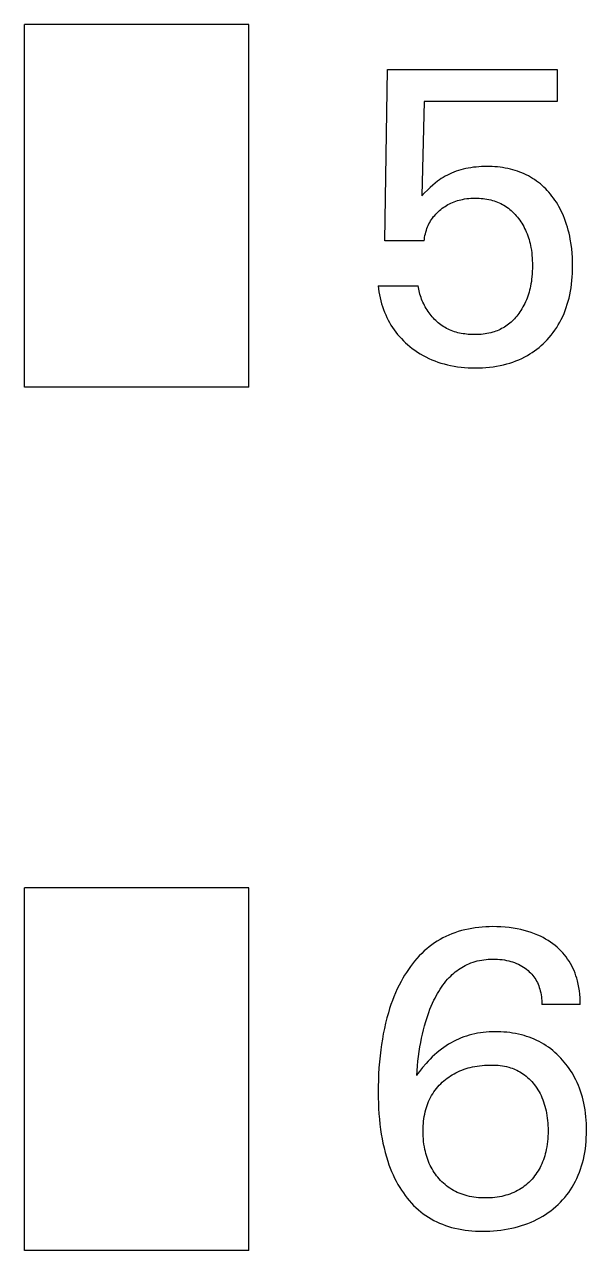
# Model space of a CAD drawing. Extents: x 10 to 952, y 6 to 232.
# Drawn here: x 741.92 to 744.3, y 151.98 to 157.16 of the extents above; entities that cross this region are included whole.
import ezdxf

# ---------------------------------------------------------------- set-up
doc = ezdxf.new("R2010")
doc.units = 0
doc.header["$LTSCALE"] = 5
doc.header["$MEASUREMENT"] = 0
doc.layers.get('0').update_dxf_attribs({"linetype": 'CONTINUOUS'})

msp = doc.modelspace()

# ---------------------------------------------------------------- linework, layer by layer
at = {"color": 7, "linetype": 'Continuous'}
for p, q in [((741.9155, 155.6285), (741.9155, 157.163)), ((742.8654, 157.163), (741.9155, 157.163)), ((742.8654, 155.6285), (742.8654, 157.163)), ((743.4416, 156.247), (743.4521, 156.9733)), ((743.4521, 156.9733), (744.1714, 156.9733)), ((744.1714, 156.9733), (744.1714, 156.8377)), ((743.608, 156.8377), (743.5983, 156.438)), ((744.1714, 156.8377), (743.608, 156.8377)), ((743.6976, 156.5213), (743.689, 156.5163)), ((743.7064, 156.5259), (743.6976, 156.5213)), ((743.7153, 156.5303), (743.7064, 156.5259)), ((743.7244, 156.5344), (743.7153, 156.5303)), ((743.734, 156.5383), (743.7244, 156.5344)), ((743.7438, 156.5419), (743.734, 156.5383)), ((743.7537, 156.5452), (743.7438, 156.5419)), ((743.7637, 156.5482), (743.7537, 156.5452)), ((743.7738, 156.5508), (743.7637, 156.5482)), ((743.784, 156.5532), (743.7738, 156.5508)), ((743.7942, 156.5552), (743.784, 156.5532)), ((743.8055, 156.5571), (743.7942, 156.5552)), ((743.8168, 156.5587), (743.8055, 156.5571)), ((743.8281, 156.56), (743.8168, 156.5587)), ((743.8395, 156.561), (743.8281, 156.56)), ((743.8509, 156.5616), (743.8395, 156.561)), ((743.8624, 156.562), (743.8509, 156.5616)), ((743.8738, 156.5622), (743.8624, 156.562)), ((743.885, 156.562), (743.8738, 156.5622)), ((743.8961, 156.5617), (743.885, 156.562)), ((743.9072, 156.561), (743.8961, 156.5617)), ((743.9183, 156.5601), (743.9072, 156.561)), ((743.9294, 156.5589), (743.9183, 156.5601)), ((743.9404, 156.5574), (743.9294, 156.5589)), ((743.9513, 156.5556), (743.9404, 156.5574)), ((743.9623, 156.5535), (743.9513, 156.5556)), ((743.9731, 156.5511), (743.9623, 156.5535)), ((743.9839, 156.5483), (743.9731, 156.5511)), ((743.9936, 156.5454), (743.9839, 156.5483)), ((744.0032, 156.5423), (743.9936, 156.5454)), ((744.0128, 156.5389), (744.0032, 156.5423)), ((744.0222, 156.5351), (744.0128, 156.5389)), ((744.0315, 156.5311), (744.0222, 156.5351)), ((744.0407, 156.5268), (744.0315, 156.5311)), ((744.0497, 156.5222), (744.0407, 156.5268)), ((744.0585, 156.5173), (744.0497, 156.5222)), ((743.6329, 156.4729), (743.622, 156.4625)), ((743.6441, 156.483), (743.6329, 156.4729)), ((743.654, 156.4915), (743.6441, 156.483)), ((743.6643, 156.4997), (743.654, 156.4915)), ((743.6723, 156.5055), (743.6643, 156.4997)), ((743.6806, 156.511), (743.6723, 156.5055)), ((743.689, 156.5163), (743.6806, 156.511)), ((744.0672, 156.5121), (744.0585, 156.5173)), ((744.0757, 156.5066), (744.0672, 156.5121)), ((744.0841, 156.5008), (744.0757, 156.5066)), ((744.0922, 156.4947), (744.0841, 156.5008)), ((744.1001, 156.4883), (744.0922, 156.4947)), ((744.1078, 156.4817), (744.1001, 156.4883)), ((744.1153, 156.4749), (744.1078, 156.4817)), ((744.1226, 156.4677), (744.1153, 156.4749)), ((744.1296, 156.4604), (744.1226, 156.4677)), ((743.61, 156.4504), (743.5983, 156.438)), ((743.622, 156.4625), (743.61, 156.4504)), ((743.7419, 156.4154), (743.7488, 156.4177)), ((743.7488, 156.4177), (743.7559, 156.4197)), ((743.7559, 156.4197), (743.7629, 156.4215)), ((743.7629, 156.4215), (743.77, 156.4231)), ((743.77, 156.4231), (743.779, 156.4247)), ((743.779, 156.4247), (743.7881, 156.4261)), ((743.7881, 156.4261), (743.7971, 156.4271)), ((743.7971, 156.4271), (743.8062, 156.4278)), ((743.8062, 156.4278), (743.8154, 156.4282)), ((743.8154, 156.4282), (743.8245, 156.4283)), ((743.8245, 156.4283), (743.8328, 156.4283)), ((743.8328, 156.4283), (743.841, 156.4279)), ((743.841, 156.4279), (743.8492, 156.4274)), ((743.8492, 156.4274), (743.8574, 156.4266)), ((743.8574, 156.4266), (743.8655, 156.4256)), ((743.8655, 156.4256), (743.8737, 156.4243)), ((743.8737, 156.4243), (743.8817, 156.4227)), ((743.8817, 156.4227), (743.8897, 156.4209)), ((743.8897, 156.4209), (743.8977, 156.4188)), ((743.8977, 156.4188), (743.9049, 156.4166)), ((743.9049, 156.4166), (743.912, 156.4141)), ((744.1365, 156.4529), (744.1296, 156.4604)), ((744.143, 156.4451), (744.1365, 156.4529)), ((744.1494, 156.4372), (744.143, 156.4451)), ((744.1558, 156.4285), (744.1494, 156.4372)), ((744.162, 156.4197), (744.1558, 156.4285)), ((744.1679, 156.4108), (744.162, 156.4197)), ((743.6576, 156.3609), (743.6628, 156.3662)), ((743.6628, 156.3662), (743.6681, 156.3713)), ((743.6681, 156.3713), (743.6736, 156.3761)), ((743.6736, 156.3761), (743.6793, 156.3808)), ((743.6793, 156.3808), (743.6849, 156.3852)), ((743.6849, 156.3852), (743.6907, 156.3894)), ((743.6907, 156.3894), (743.6967, 156.3934)), ((743.6967, 156.3934), (743.7027, 156.3971)), ((743.7027, 156.3971), (743.7089, 156.4007)), ((743.7089, 156.4007), (743.7152, 156.4041)), ((743.7152, 156.4041), (743.7216, 156.4072)), ((743.7216, 156.4072), (743.7283, 156.4102)), ((743.7283, 156.4102), (743.735, 156.4129)), ((743.735, 156.4129), (743.7419, 156.4154)), ((743.912, 156.4141), (743.9191, 156.4114)), ((743.9191, 156.4114), (743.926, 156.4085)), ((743.926, 156.4085), (743.9328, 156.4053)), ((743.9328, 156.4053), (743.9395, 156.4018)), ((743.9395, 156.4018), (743.9461, 156.3981)), ((743.9461, 156.3981), (743.9525, 156.3942)), ((743.9525, 156.3942), (743.9587, 156.39)), ((743.9587, 156.39), (743.9649, 156.3855)), ((743.9649, 156.3855), (743.9709, 156.3808)), ((743.9709, 156.3808), (743.9767, 156.3758)), ((743.9767, 156.3758), (743.9823, 156.3706)), ((743.9823, 156.3706), (743.9877, 156.3653)), ((743.9877, 156.3653), (743.993, 156.3597)), ((744.1736, 156.4016), (744.1679, 156.4108)), ((744.1789, 156.3923), (744.1736, 156.4016)), ((744.184, 156.3829), (744.1789, 156.3923)), ((744.1889, 156.3733), (744.184, 156.3829)), ((744.1935, 156.3636), (744.1889, 156.3733)), ((743.6224, 156.3062), (743.6253, 156.3128)), ((743.6253, 156.3128), (743.6285, 156.3194)), ((743.6285, 156.3194), (743.6319, 156.3258)), ((743.6319, 156.3258), (743.6355, 156.332)), ((743.6355, 156.332), (743.6394, 156.3381)), ((743.6394, 156.3381), (743.6436, 156.344)), ((743.6436, 156.344), (743.648, 156.3499)), ((743.648, 156.3499), (743.6527, 156.3555)), ((743.6527, 156.3555), (743.6576, 156.3609)), ((743.993, 156.3597), (743.998, 156.354)), ((743.998, 156.354), (744.0029, 156.3481)), ((744.0029, 156.3481), (744.0076, 156.3421)), ((744.0076, 156.3421), (744.0125, 156.3354)), ((744.0125, 156.3354), (744.0171, 156.3287)), ((744.0171, 156.3287), (744.0216, 156.3218)), ((744.0216, 156.3218), (744.0258, 156.3147)), ((744.0258, 156.3147), (744.0298, 156.3076)), ((744.1978, 156.3537), (744.1935, 156.3636)), ((744.2026, 156.3418), (744.1978, 156.3537)), ((744.2071, 156.3296), (744.2026, 156.3418)), ((744.2113, 156.3174), (744.2071, 156.3296)), ((744.215, 156.3051), (744.2113, 156.3174)), ((743.6088, 156.2546), (743.6099, 156.2622)), ((743.6099, 156.2622), (743.6113, 156.2698)), ((743.6113, 156.2698), (743.613, 156.2773)), ((743.613, 156.2773), (743.615, 156.2848)), ((743.615, 156.2848), (743.6173, 156.2921)), ((743.6173, 156.2921), (743.6198, 156.2994)), ((743.6198, 156.2994), (743.6224, 156.3062)), ((744.0298, 156.3076), (744.0335, 156.3003)), ((744.0335, 156.3003), (744.0371, 156.2929)), ((744.0371, 156.2929), (744.0404, 156.2854)), ((744.0404, 156.2854), (744.0437, 156.2774)), ((744.0437, 156.2774), (744.0467, 156.2692)), ((744.0467, 156.2692), (744.0495, 156.261)), ((744.0495, 156.261), (744.0521, 156.2527)), ((744.2185, 156.2926), (744.215, 156.3051)), ((744.2216, 156.2801), (744.2185, 156.2926)), ((744.2244, 156.2675), (744.2216, 156.2801)), ((744.2268, 156.2548), (744.2244, 156.2675)), ((743.608, 156.247), (743.4416, 156.247)), ((743.608, 156.247), (743.6088, 156.2546)), ((744.0521, 156.2527), (744.0544, 156.2443)), ((744.0544, 156.2443), (744.0565, 156.2359)), ((744.0565, 156.2359), (744.0584, 156.2274)), ((744.0584, 156.2274), (744.0601, 156.2188)), ((744.0601, 156.2188), (744.0619, 156.208)), ((744.2305, 156.2321), (744.2268, 156.2548)), ((744.2328, 156.2139), (744.2305, 156.2321)), ((744.2345, 156.1956), (744.2328, 156.2139)), ((744.0619, 156.208), (744.0634, 156.1971)), ((744.0634, 156.1971), (744.0646, 156.1862)), ((744.0646, 156.1862), (744.0655, 156.1752)), ((744.0655, 156.1752), (744.0661, 156.1642)), ((744.0661, 156.1642), (744.0665, 156.1532)), ((744.2357, 156.1773), (744.2345, 156.1956)), ((744.2363, 156.1589), (744.2357, 156.1773)), ((744.2365, 156.1405), (744.2363, 156.1589)), ((744.0654, 156.1073), (744.0644, 156.0957)), ((744.0661, 156.1189), (744.0654, 156.1073)), ((744.0665, 156.1306), (744.0661, 156.1189)), ((744.0665, 156.1532), (744.0666, 156.1422)), ((744.0666, 156.1422), (744.0665, 156.1306)), ((744.235, 156.0946), (744.2358, 156.1099)), ((744.2358, 156.1099), (744.2363, 156.1252)), ((744.2363, 156.1252), (744.2365, 156.1405)), ((743.4134, 156.0577), (743.4148, 156.0449)), ((743.4134, 156.0577), (743.5833, 156.0577)), ((743.5842, 156.0506), (743.5833, 156.0577)), ((744.0585, 156.0563), (744.0567, 156.0477)), ((744.0602, 156.065), (744.0585, 156.0563)), ((744.0619, 156.0752), (744.0602, 156.065)), ((744.0633, 156.0854), (744.0619, 156.0752)), ((744.0644, 156.0957), (744.0633, 156.0854)), ((744.23, 156.0491), (744.2321, 156.0642)), ((744.2321, 156.0642), (744.2337, 156.0794)), ((744.2337, 156.0794), (744.235, 156.0946)), ((743.4148, 156.0449), (743.4167, 156.0321)), ((743.4167, 156.0321), (743.4189, 156.0193)), ((743.4189, 156.0193), (743.4215, 156.0066)), ((743.4215, 156.0066), (743.4246, 155.994)), ((743.5854, 156.0435), (743.5842, 156.0506)), ((743.5868, 156.0364), (743.5854, 156.0435)), ((743.5884, 156.0293), (743.5868, 156.0364)), ((743.5903, 156.0222), (743.5884, 156.0293)), ((743.5924, 156.0152), (743.5903, 156.0222)), ((743.5947, 156.0082), (743.5924, 156.0152)), ((743.5972, 156.0013), (743.5947, 156.0082)), ((743.5999, 155.9944), (743.5972, 156.0013)), ((744.044, 156.0056), (744.0408, 155.9975)), ((744.047, 156.0139), (744.044, 156.0056)), ((744.0498, 156.0223), (744.047, 156.0139)), ((744.0523, 156.0307), (744.0498, 156.0223)), ((744.0546, 156.0392), (744.0523, 156.0307)), ((744.0567, 156.0477), (744.0546, 156.0392)), ((744.2181, 155.9922), (744.2216, 156.0056)), ((744.2216, 156.0056), (744.2246, 156.019)), ((744.2246, 156.019), (744.2275, 156.034)), ((744.2275, 156.034), (744.23, 156.0491)), ((743.4246, 155.994), (743.428, 155.9815)), ((743.428, 155.9815), (743.4319, 155.9691)), ((743.4319, 155.9691), (743.4361, 155.9568)), ((743.4361, 155.9568), (743.4404, 155.9454)), ((743.6028, 155.9877), (743.5999, 155.9944)), ((743.606, 155.9809), (743.6028, 155.9877)), ((743.6093, 155.9743), (743.606, 155.9809)), ((743.6129, 155.9678), (743.6093, 155.9743)), ((743.6166, 155.9614), (743.6129, 155.9678)), ((743.6205, 155.9551), (743.6166, 155.9614)), ((743.6246, 155.9489), (743.6205, 155.9551)), ((744.0179, 155.9534), (744.0133, 155.9465)), ((744.0223, 155.9605), (744.0179, 155.9534)), ((744.0264, 155.9677), (744.0223, 155.9605)), ((744.0303, 155.9749), (744.0264, 155.9677)), ((744.034, 155.9824), (744.0303, 155.9749)), ((744.0375, 155.9899), (744.034, 155.9824)), ((744.0408, 155.9975), (744.0375, 155.9899)), ((744.2003, 155.9401), (744.2054, 155.9529)), ((744.2054, 155.9529), (744.21, 155.9659)), ((744.21, 155.9659), (744.2143, 155.979)), ((744.2143, 155.979), (744.2181, 155.9922)), ((743.4404, 155.9454), (743.4451, 155.9343)), ((743.4451, 155.9343), (743.4501, 155.9232)), ((743.4501, 155.9232), (743.4555, 155.9124)), ((743.4555, 155.9124), (743.4613, 155.9017)), ((743.4613, 155.9017), (743.4674, 155.8913)), ((743.6289, 155.9428), (743.6246, 155.9489)), ((743.6332, 155.937), (743.6289, 155.9428)), ((743.6377, 155.9314), (743.6332, 155.937)), ((743.6424, 155.9259), (743.6377, 155.9314)), ((743.6472, 155.9206), (743.6424, 155.9259)), ((743.6521, 155.9154), (743.6472, 155.9206)), ((743.6572, 155.9104), (743.6521, 155.9154)), ((743.6625, 155.9055), (743.6572, 155.9104)), ((743.6679, 155.9009), (743.6625, 155.9055)), ((743.6734, 155.8964), (743.6679, 155.9009)), ((743.9706, 155.8989), (743.9651, 155.8945)), ((743.9758, 155.9035), (743.9706, 155.8989)), ((743.981, 155.9082), (743.9758, 155.9035)), ((743.9859, 155.9131), (743.981, 155.9082)), ((743.9908, 155.9182), (743.9859, 155.9131)), ((743.9954, 155.9234), (743.9908, 155.9182)), ((744, 155.9287), (743.9954, 155.9234)), ((744.0043, 155.9342), (744, 155.9287)), ((744.0085, 155.9398), (744.0043, 155.9342)), ((744.0133, 155.9465), (744.0085, 155.9398)), ((744.1762, 155.892), (744.1827, 155.9035)), ((744.1827, 155.9035), (744.1888, 155.9151)), ((744.1888, 155.9151), (744.1948, 155.9275)), ((744.1948, 155.9275), (744.2003, 155.9401)), ((743.4674, 155.8913), (743.4739, 155.8811)), ((743.4739, 155.8811), (743.4807, 155.8711)), ((743.4807, 155.8711), (743.4879, 155.8613)), ((743.4879, 155.8613), (743.4955, 155.8518)), ((743.4955, 155.8518), (743.5034, 155.8426)), ((743.6791, 155.8921), (743.6734, 155.8964)), ((743.6849, 155.888), (743.6791, 155.8921)), ((743.6908, 155.8841), (743.6849, 155.888)), ((743.6968, 155.8805), (743.6908, 155.8841)), ((743.703, 155.877), (743.6968, 155.8805)), ((743.7093, 155.8738), (743.703, 155.877)), ((743.716, 155.8707), (743.7093, 155.8738)), ((743.7227, 155.8679), (743.716, 155.8707)), ((743.7296, 155.8653), (743.7227, 155.8679)), ((743.7366, 155.863), (743.7296, 155.8653)), ((743.7436, 155.8608), (743.7366, 155.863)), ((743.7508, 155.859), (743.7436, 155.8608)), ((743.758, 155.8573), (743.7508, 155.859)), ((743.7652, 155.8558), (743.758, 155.8573)), ((743.7726, 155.8545), (743.7652, 155.8558)), ((743.7799, 155.8535), (743.7726, 155.8545)), ((743.7873, 155.8526), (743.7799, 155.8535)), ((743.7947, 155.8519), (743.7873, 155.8526)), ((743.8022, 155.8514), (743.7947, 155.8519)), ((743.8096, 155.851), (743.8022, 155.8514)), ((743.8171, 155.8509), (743.8096, 155.851)), ((743.8245, 155.8508), (743.8171, 155.8509)), ((743.8329, 155.851), (743.8245, 155.8508)), ((743.8412, 155.8513), (743.8329, 155.851)), ((743.8495, 155.8519), (743.8412, 155.8513)), ((743.8577, 155.8527), (743.8495, 155.8519)), ((743.8659, 155.8538), (743.8577, 155.8527)), ((743.8741, 155.8551), (743.8659, 155.8538)), ((743.8822, 155.8567), (743.8741, 155.8551)), ((743.8902, 155.8585), (743.8822, 155.8567)), ((743.8982, 155.8607), (743.8902, 155.8585)), ((743.9047, 155.8627), (743.8982, 155.8607)), ((743.9112, 155.865), (743.9047, 155.8627)), ((743.9176, 155.8674), (743.9112, 155.865)), ((743.9239, 155.8701), (743.9176, 155.8674)), ((743.9301, 155.873), (743.9239, 155.8701)), ((743.9362, 155.876), (743.9301, 155.873)), ((743.9422, 155.8793), (743.9362, 155.876)), ((743.9481, 155.8828), (743.9422, 155.8793)), ((743.9539, 155.8865), (743.9481, 155.8828)), ((743.9595, 155.8904), (743.9539, 155.8865)), ((743.9651, 155.8945), (743.9595, 155.8904)), ((744.1379, 155.8386), (744.1463, 155.8487)), ((744.1463, 155.8487), (744.1544, 155.8592)), ((744.1544, 155.8592), (744.162, 155.8699)), ((744.162, 155.8699), (744.1693, 155.8808)), ((744.1693, 155.8808), (744.1762, 155.892)), ((743.5034, 155.8426), (743.5116, 155.8337)), ((743.5116, 155.8337), (743.5201, 155.825)), ((743.5201, 155.825), (743.5289, 155.8166)), ((743.5289, 155.8166), (743.5379, 155.8085)), ((743.5379, 155.8085), (743.5472, 155.8007)), ((743.5472, 155.8007), (743.5579, 155.7923)), ((744.0854, 155.789), (744.0947, 155.7964)), ((744.0947, 155.7964), (744.1037, 155.8041)), ((744.1037, 155.8041), (744.1124, 155.812)), ((744.1124, 155.812), (744.1209, 155.8203)), ((744.1209, 155.8203), (744.1291, 155.8288)), ((744.1291, 155.8288), (744.1379, 155.8386)), ((743.5579, 155.7923), (743.5688, 155.7843)), ((743.5688, 155.7843), (743.58, 155.7767)), ((743.58, 155.7767), (743.5915, 155.7694)), ((743.5915, 155.7694), (743.6032, 155.7626)), ((743.6032, 155.7626), (743.6152, 155.7562)), ((743.6152, 155.7562), (743.6273, 155.7503)), ((743.6273, 155.7503), (743.64, 155.7446)), ((743.64, 155.7446), (743.653, 155.7394)), ((743.9966, 155.7394), (744.0093, 155.7446)), ((744.0093, 155.7446), (744.0218, 155.7502)), ((744.0218, 155.7502), (744.034, 155.7563)), ((744.034, 155.7563), (744.046, 155.7628)), ((744.046, 155.7628), (744.0562, 155.7688)), ((744.0562, 155.7688), (744.0661, 155.7752)), ((744.0661, 155.7752), (744.0759, 155.782)), ((744.0759, 155.782), (744.0854, 155.789)), ((743.653, 155.7394), (743.666, 155.7347)), ((743.666, 155.7347), (743.6793, 155.7304)), ((743.6793, 155.7304), (743.6927, 155.7265)), ((743.6927, 155.7265), (743.7062, 155.7231)), ((743.7062, 155.7231), (743.7198, 155.7201)), ((743.7198, 155.7201), (743.7346, 155.7173)), ((743.7346, 155.7173), (743.7494, 155.715)), ((743.7494, 155.715), (743.7644, 155.7131)), ((743.7644, 155.7131), (743.7794, 155.7117)), ((743.7794, 155.7117), (743.7944, 155.7108)), ((743.7944, 155.7108), (743.8095, 155.7102)), ((743.8095, 155.7102), (743.8245, 155.71)), ((743.8245, 155.71), (743.8397, 155.7101)), ((743.8397, 155.7101), (743.8548, 155.7107)), ((743.8548, 155.7107), (743.8699, 155.7117)), ((743.8699, 155.7117), (743.8849, 155.713)), ((743.8849, 155.713), (743.8999, 155.7149)), ((743.8999, 155.7149), (743.9148, 155.7171)), ((743.9148, 155.7171), (743.9297, 155.7199)), ((743.9297, 155.7199), (743.9445, 155.7232)), ((743.9445, 155.7232), (743.9577, 155.7266)), ((743.9577, 155.7266), (743.9708, 155.7304)), ((743.9708, 155.7304), (743.9838, 155.7347)), ((743.9838, 155.7347), (743.9966, 155.7394)), ((742.8654, 155.6285), (741.9155, 155.6285)), ((741.9155, 151.9751), (741.9155, 153.5095)), ((742.8654, 153.5095), (741.9155, 153.5095)), ((742.8654, 151.9751), (742.8654, 153.5095)), ((743.6999, 153.3037), (743.6876, 153.2975)), ((743.7124, 153.3094), (743.6999, 153.3037)), ((743.7251, 153.3148), (743.7124, 153.3094)), ((743.738, 153.3196), (743.7251, 153.3148)), ((743.752, 153.3243), (743.738, 153.3196)), ((743.7662, 153.3285), (743.752, 153.3243)), ((743.7806, 153.3322), (743.7662, 153.3285)), ((743.7951, 153.3354), (743.7806, 153.3322)), ((743.8097, 153.3381), (743.7951, 153.3354)), ((743.8244, 153.3403), (743.8097, 153.3381)), ((743.8391, 153.3421), (743.8244, 153.3403)), ((743.8539, 153.3435), (743.8391, 153.3421)), ((743.8688, 153.3445), (743.8539, 153.3435)), ((743.8836, 153.3451), (743.8688, 153.3445)), ((743.8985, 153.3454), (743.8836, 153.3451)), ((743.9158, 153.3452), (743.8985, 153.3454)), ((743.9331, 153.3445), (743.9158, 153.3452)), ((743.9504, 153.3434), (743.9331, 153.3445)), ((743.9676, 153.3416), (743.9504, 153.3434)), ((743.9847, 153.3393), (743.9676, 153.3416)), ((744.0018, 153.3365), (743.9847, 153.3393)), ((744.0168, 153.3334), (744.0018, 153.3365)), ((744.0318, 153.3298), (744.0168, 153.3334)), ((744.0466, 153.3256), (744.0318, 153.3298)), ((744.0612, 153.3209), (744.0466, 153.3256)), ((744.0756, 153.3157), (744.0612, 153.3209)), ((744.0898, 153.3097), (744.0756, 153.3157)), ((744.1009, 153.3046), (744.0898, 153.3097)), ((744.1118, 153.299), (744.1009, 153.3046)), ((743.6189, 153.2515), (743.6085, 153.2424)), ((743.6297, 153.2601), (743.6189, 153.2515)), ((743.6407, 153.2684), (743.6297, 153.2601)), ((743.652, 153.2763), (743.6407, 153.2684)), ((743.6636, 153.2837), (743.652, 153.2763)), ((743.6755, 153.2908), (743.6636, 153.2837)), ((743.6876, 153.2975), (743.6755, 153.2908)), ((744.1224, 153.2931), (744.1118, 153.299)), ((744.1329, 153.2867), (744.1224, 153.2931)), ((744.143, 153.28), (744.1329, 153.2867)), ((744.153, 153.2728), (744.143, 153.28)), ((744.1626, 153.2652), (744.153, 153.2728)), ((744.1711, 153.258), (744.1626, 153.2652)), ((744.1793, 153.2505), (744.1711, 153.258)), ((743.5677, 153.1998), (743.5584, 153.1883)), ((743.5773, 153.211), (743.5677, 153.1998)), ((743.5874, 153.2219), (743.5773, 153.211)), ((743.5978, 153.2324), (743.5874, 153.2219)), ((743.6085, 153.2424), (743.5978, 153.2324)), ((743.8242, 153.1979), (743.8332, 153.2003)), ((743.8332, 153.2003), (743.8424, 153.2023)), ((743.8424, 153.2023), (743.8516, 153.204)), ((743.8516, 153.204), (743.861, 153.2054)), ((743.861, 153.2054), (743.8703, 153.2065)), ((743.8703, 153.2065), (743.8797, 153.2073)), ((743.8797, 153.2073), (743.8891, 153.2078)), ((743.8891, 153.2078), (743.8985, 153.208)), ((743.8985, 153.208), (743.9084, 153.2079)), ((743.9084, 153.2079), (743.9182, 153.2076)), ((743.9182, 153.2076), (743.9281, 153.2068)), ((743.9281, 153.2068), (743.9379, 153.2058)), ((743.9379, 153.2058), (743.9477, 153.2044)), ((743.9477, 153.2044), (743.9574, 153.2026)), ((743.9574, 153.2026), (743.9659, 153.2008)), ((743.9659, 153.2008), (743.9744, 153.1986)), ((744.1872, 153.2427), (744.1793, 153.2505)), ((744.1948, 153.2345), (744.1872, 153.2427)), ((744.2021, 153.2261), (744.1948, 153.2345)), ((744.209, 153.2174), (744.2021, 153.2261)), ((744.2156, 153.2084), (744.209, 153.2174)), ((744.2218, 153.1992), (744.2156, 153.2084)), ((743.5328, 153.1521), (743.5249, 153.1395)), ((743.541, 153.1644), (743.5328, 153.1521)), ((743.5495, 153.1765), (743.541, 153.1644)), ((743.5584, 153.1883), (743.5495, 153.1765)), ((743.7268, 153.1424), (743.7331, 153.1481)), ((743.7331, 153.1481), (743.7397, 153.1536)), ((743.7397, 153.1536), (743.7464, 153.1588)), ((743.7464, 153.1588), (743.7532, 153.1638)), ((743.7532, 153.1638), (743.7603, 153.1686)), ((743.7603, 153.1686), (743.7675, 153.1732)), ((743.7675, 153.1732), (743.7748, 153.1775)), ((743.7748, 153.1775), (743.7823, 153.1815)), ((743.7823, 153.1815), (743.7899, 153.1852)), ((743.7899, 153.1852), (743.7976, 153.1886)), ((743.7976, 153.1886), (743.8063, 153.1921)), ((743.8063, 153.1921), (743.8152, 153.1952)), ((743.8152, 153.1952), (743.8242, 153.1979)), ((743.9744, 153.1986), (743.9828, 153.1961)), ((743.9828, 153.1961), (743.9911, 153.1933)), ((743.9911, 153.1933), (743.9993, 153.1901)), ((743.9993, 153.1901), (744.0073, 153.1865)), ((744.0073, 153.1865), (744.0145, 153.1828)), ((744.0145, 153.1828), (744.0217, 153.1788)), ((744.0217, 153.1788), (744.0286, 153.1745)), ((744.0286, 153.1745), (744.0353, 153.1698)), ((744.0353, 153.1698), (744.0419, 153.1649)), ((744.0419, 153.1649), (744.0481, 153.1596)), ((744.0481, 153.1596), (744.0534, 153.1547)), ((744.0534, 153.1547), (744.0585, 153.1497)), ((744.0585, 153.1497), (744.0634, 153.1444)), ((744.2276, 153.1895), (744.2218, 153.1992)), ((744.2331, 153.1796), (744.2276, 153.1895)), ((744.2381, 153.1695), (744.2331, 153.1796)), ((744.2427, 153.1592), (744.2381, 153.1695)), ((744.2469, 153.1486), (744.2427, 153.1592)), ((744.2508, 153.138), (744.2469, 153.1486)), ((743.502, 153.0979), (743.4942, 153.0818)), ((743.5102, 153.1138), (743.502, 153.0979)), ((743.5174, 153.1268), (743.5102, 153.1138)), ((743.5249, 153.1395), (743.5174, 153.1268)), ((743.6811, 153.0892), (743.6873, 153.0979)), ((743.6873, 153.0979), (743.6937, 153.1064)), ((743.6937, 153.1064), (743.7004, 153.1147)), ((743.7004, 153.1147), (743.7073, 153.1227)), ((743.7073, 153.1227), (743.7146, 153.1305)), ((743.7146, 153.1305), (743.7206, 153.1366)), ((743.7206, 153.1366), (743.7268, 153.1424)), ((744.0634, 153.1444), (744.0681, 153.1389)), ((744.0681, 153.1389), (744.0725, 153.1333)), ((744.0725, 153.1333), (744.0766, 153.1274)), ((744.0766, 153.1274), (744.0804, 153.1214)), ((744.0804, 153.1214), (744.0841, 153.1149)), ((744.0841, 153.1149), (744.0874, 153.1084)), ((744.0874, 153.1084), (744.0905, 153.1016)), ((744.0905, 153.1016), (744.0932, 153.0948)), ((744.2542, 153.1271), (744.2508, 153.138)), ((744.2573, 153.1162), (744.2542, 153.1271)), ((744.2606, 153.102), (744.2573, 153.1162)), ((744.2634, 153.0878), (744.2606, 153.102)), ((743.4799, 153.0489), (743.4735, 153.0323)), ((743.4868, 153.0654), (743.4799, 153.0489)), ((743.4942, 153.0818), (743.4868, 153.0654)), ((743.6541, 153.0433), (743.659, 153.0527)), ((743.659, 153.0527), (743.6642, 153.062)), ((743.6642, 153.062), (743.6696, 153.0712)), ((743.6696, 153.0712), (743.6752, 153.0803)), ((743.6752, 153.0803), (743.6811, 153.0892)), ((744.0932, 153.0948), (744.0957, 153.0878)), ((744.0957, 153.0878), (744.0979, 153.0807)), ((744.0979, 153.0807), (744.0998, 153.0735)), ((744.0998, 153.0735), (744.1016, 153.0654)), ((744.1016, 153.0654), (744.1031, 153.0572)), ((744.1031, 153.0572), (744.1043, 153.049)), ((744.1043, 153.049), (744.1052, 153.0407)), ((744.2657, 153.0735), (744.2634, 153.0878)), ((744.2673, 153.0591), (744.2657, 153.0735)), ((744.2684, 153.0447), (744.2673, 153.0591)), ((744.269, 153.0304), (744.2684, 153.0447)), ((743.4617, 152.9985), (743.4564, 152.9814)), ((743.4674, 153.0154), (743.4617, 152.9985)), ((743.4735, 153.0323), (743.4674, 153.0154)), ((743.6277, 152.9828), (743.6327, 152.9957)), ((743.6327, 152.9957), (743.6379, 153.0085)), ((743.6379, 153.0085), (743.6435, 153.0212)), ((743.6435, 153.0212), (743.6493, 153.0337)), ((743.6493, 153.0337), (743.6541, 153.0433)), ((744.1052, 153.0407), (744.1058, 153.0325)), ((744.1058, 153.0325), (744.1062, 153.0243)), ((744.1062, 153.0243), (744.1062, 153.0161)), ((744.2691, 153.0161), (744.1062, 153.0161)), ((744.2691, 153.0161), (744.269, 153.0304)), ((743.4502, 152.9594), (743.4446, 152.9372)), ((743.4564, 152.9814), (743.4502, 152.9594)), ((743.6096, 152.9261), (743.6146, 152.9435)), ((743.6146, 152.9435), (743.6187, 152.9567)), ((743.6187, 152.9567), (743.6231, 152.9698)), ((743.6231, 152.9698), (743.6277, 152.9828)), ((743.4349, 152.8925), (743.4309, 152.8699)), ((743.4395, 152.9149), (743.4349, 152.8925)), ((743.4446, 152.9372), (743.4395, 152.9149)), ((743.5969, 152.8731), (743.6007, 152.8908)), ((743.6007, 152.8908), (743.605, 152.9085)), ((743.605, 152.9085), (743.6096, 152.9261)), ((743.8104, 152.8891), (743.7986, 152.8859)), ((743.8223, 152.8918), (743.8104, 152.8891)), ((743.8343, 152.8942), (743.8223, 152.8918)), ((743.8463, 152.8962), (743.8343, 152.8942)), ((743.8584, 152.8978), (743.8463, 152.8962)), ((743.8706, 152.899), (743.8584, 152.8978)), ((743.8828, 152.8999), (743.8706, 152.899)), ((743.895, 152.9005), (743.8828, 152.8999)), ((743.9073, 152.9008), (743.895, 152.9005)), ((743.9199, 152.9007), (743.9073, 152.9008)), ((743.9325, 152.9003), (743.9199, 152.9007)), ((743.9451, 152.8996), (743.9325, 152.9003)), ((743.9577, 152.8985), (743.9451, 152.8996)), ((743.9703, 152.897), (743.9577, 152.8985)), ((743.9827, 152.8952), (743.9703, 152.897)), ((743.9952, 152.893), (743.9827, 152.8952)), ((744.0075, 152.8904), (743.9952, 152.893)), ((744.0198, 152.8875), (744.0075, 152.8904)), ((743.4273, 152.8473), (743.4242, 152.8247)), ((743.4309, 152.8699), (743.4273, 152.8473)), ((743.5871, 152.817), (743.5903, 152.8373)), ((743.5903, 152.8373), (743.5934, 152.8552)), ((743.5934, 152.8552), (743.5969, 152.8731)), ((743.7015, 152.8413), (743.691, 152.8342)), ((743.7116, 152.8476), (743.7015, 152.8413)), ((743.7219, 152.8537), (743.7116, 152.8476)), ((743.7324, 152.8593), (743.7219, 152.8537)), ((743.743, 152.8647), (743.7324, 152.8593)), ((743.7538, 152.8697), (743.743, 152.8647)), ((743.7648, 152.8743), (743.7538, 152.8697)), ((743.776, 152.8785), (743.7648, 152.8743)), ((743.7872, 152.8824), (743.776, 152.8785)), ((743.7986, 152.8859), (743.7872, 152.8824)), ((744.0309, 152.8844), (744.0198, 152.8875)), ((744.042, 152.881), (744.0309, 152.8844)), ((744.0529, 152.8773), (744.042, 152.881)), ((744.0637, 152.8732), (744.0529, 152.8773)), ((744.0744, 152.8688), (744.0637, 152.8732)), ((744.0849, 152.864), (744.0744, 152.8688)), ((744.0953, 152.8589), (744.0849, 152.864)), ((744.1055, 152.8534), (744.0953, 152.8589)), ((744.1154, 152.8476), (744.1055, 152.8534)), ((744.1251, 152.8414), (744.1154, 152.8476)), ((744.1346, 152.8349), (744.1251, 152.8414)), ((743.4211, 152.7989), (743.4186, 152.7731)), ((743.4242, 152.8247), (743.4211, 152.7989)), ((743.5818, 152.7762), (743.5843, 152.7966)), ((743.5843, 152.7966), (743.5871, 152.817)), ((743.6332, 152.7853), (743.6244, 152.7762)), ((743.6422, 152.7941), (743.6332, 152.7853)), ((743.6515, 152.8027), (743.6422, 152.7941)), ((743.661, 152.811), (743.6515, 152.8027)), ((743.6708, 152.8191), (743.661, 152.811)), ((743.6808, 152.8268), (743.6708, 152.8191)), ((743.691, 152.8342), (743.6808, 152.8268)), ((744.1439, 152.8281), (744.1346, 152.8349)), ((744.1529, 152.8209), (744.1439, 152.8281)), ((744.1617, 152.8135), (744.1529, 152.8209)), ((744.1702, 152.8058), (744.1617, 152.8135)), ((744.1785, 152.7978), (744.1702, 152.8058)), ((744.1865, 152.7895), (744.1785, 152.7978)), ((744.1943, 152.781), (744.1865, 152.7895)), ((743.4166, 152.7473), (743.4151, 152.7214)), ((743.4186, 152.7731), (743.4166, 152.7473)), ((743.5763, 152.715), (743.5778, 152.7354)), ((743.5778, 152.7354), (743.5797, 152.7558)), ((743.5797, 152.7558), (743.5818, 152.7762)), ((743.6009, 152.7495), (743.5877, 152.7321)), ((743.6159, 152.767), (743.6009, 152.7495)), ((743.6244, 152.7762), (743.6159, 152.767)), ((743.751, 152.7315), (743.7595, 152.7352)), ((743.7595, 152.7352), (743.7681, 152.7387)), ((743.7681, 152.7387), (743.7768, 152.7418)), ((743.7768, 152.7418), (743.7856, 152.7447)), ((743.7856, 152.7447), (743.7945, 152.7473)), ((743.7945, 152.7473), (743.8035, 152.7497)), ((743.8035, 152.7497), (743.8125, 152.7518)), ((743.8125, 152.7518), (743.8226, 152.7538)), ((743.8226, 152.7538), (743.8327, 152.7556)), ((743.8327, 152.7556), (743.8428, 152.757)), ((743.8428, 152.757), (743.853, 152.7581)), ((743.853, 152.7581), (743.8633, 152.759)), ((743.8633, 152.759), (743.8735, 152.7596)), ((743.8735, 152.7596), (743.8838, 152.7599)), ((743.8838, 152.7599), (743.8941, 152.7599)), ((743.8941, 152.7599), (743.9032, 152.7597)), ((743.9032, 152.7597), (743.9123, 152.7593)), ((743.9123, 152.7593), (743.9214, 152.7586)), ((743.9214, 152.7586), (743.9305, 152.7577)), ((743.9305, 152.7577), (743.9395, 152.7564)), ((743.9395, 152.7564), (743.9484, 152.7549)), ((743.9484, 152.7549), (743.9573, 152.753)), ((743.9573, 152.753), (743.9662, 152.7507)), ((743.9662, 152.7507), (743.9732, 152.7486)), ((743.9732, 152.7486), (743.9802, 152.7463)), ((743.9802, 152.7463), (743.9872, 152.7437)), ((743.9872, 152.7437), (743.994, 152.7409)), ((743.994, 152.7409), (744.0007, 152.7378)), ((744.0007, 152.7378), (744.0073, 152.7345)), ((744.0073, 152.7345), (744.0138, 152.731)), ((744.2016, 152.7725), (744.1943, 152.781)), ((744.2087, 152.7638), (744.2016, 152.7725)), ((744.2155, 152.7549), (744.2087, 152.7638)), ((744.222, 152.7458), (744.2155, 152.7549)), ((744.2283, 152.7365), (744.222, 152.7458)), ((744.2343, 152.727), (744.2283, 152.7365)), ((743.4141, 152.6955), (743.4135, 152.6696)), ((743.4151, 152.7214), (743.4141, 152.6955)), ((743.5819, 152.7237), (743.5763, 152.715)), ((743.5877, 152.7321), (743.5819, 152.7237)), ((743.6718, 152.6741), (743.6781, 152.6806)), ((743.6781, 152.6806), (743.6846, 152.6868)), ((743.6846, 152.6868), (743.6912, 152.6928)), ((743.6912, 152.6928), (743.698, 152.6985)), ((743.698, 152.6985), (743.705, 152.704)), ((743.705, 152.704), (743.7122, 152.7092)), ((743.7122, 152.7092), (743.7196, 152.7141)), ((743.7196, 152.7141), (743.7271, 152.7188)), ((743.7271, 152.7188), (743.7348, 152.7233)), ((743.7348, 152.7233), (743.7427, 152.7274)), ((743.7427, 152.7274), (743.751, 152.7315)), ((744.0138, 152.731), (744.0201, 152.7272)), ((744.0201, 152.7272), (744.0263, 152.7231)), ((744.0263, 152.7231), (744.0331, 152.7183)), ((744.0331, 152.7183), (744.0397, 152.7131)), ((744.0397, 152.7131), (744.0461, 152.7077)), ((744.0461, 152.7077), (744.0522, 152.7021)), ((744.0522, 152.7021), (744.0581, 152.6962)), ((744.0581, 152.6962), (744.0638, 152.69)), ((744.0638, 152.69), (744.0693, 152.6837)), ((744.0693, 152.6837), (744.0745, 152.6772)), ((744.24, 152.7173), (744.2343, 152.727)), ((744.2454, 152.7075), (744.24, 152.7173)), ((744.2505, 152.6975), (744.2454, 152.7075)), ((744.2561, 152.6856), (744.2505, 152.6975)), ((744.2613, 152.6736), (744.2561, 152.6856)), ((743.4135, 152.6696), (743.4134, 152.6437)), ((743.4134, 152.6437), (743.4136, 152.6212)), ((743.6351, 152.6227), (743.6396, 152.6308)), ((743.6396, 152.6308), (743.6442, 152.6385)), ((743.6442, 152.6385), (743.6492, 152.646)), ((743.6492, 152.646), (743.6544, 152.6533)), ((743.6544, 152.6533), (743.66, 152.6605)), ((743.66, 152.6605), (743.6657, 152.6674)), ((743.6657, 152.6674), (743.6718, 152.6741)), ((744.0745, 152.6772), (744.08, 152.6698)), ((744.08, 152.6698), (744.0852, 152.6623)), ((744.0852, 152.6623), (744.0901, 152.6546)), ((744.0901, 152.6546), (744.0947, 152.6467)), ((744.0947, 152.6467), (744.099, 152.6387)), ((744.099, 152.6387), (744.1031, 152.6305)), ((744.1031, 152.6305), (744.1068, 152.6222)), ((744.2661, 152.6614), (744.2613, 152.6736)), ((744.2705, 152.649), (744.2661, 152.6614)), ((744.2745, 152.6365), (744.2705, 152.649)), ((744.2781, 152.6239), (744.2745, 152.6365)), ((743.4136, 152.6212), (743.4142, 152.5987)), ((743.4142, 152.5987), (743.4152, 152.5763)), ((743.6149, 152.5713), (743.6175, 152.5802)), ((743.6175, 152.5802), (743.6204, 152.589)), ((743.6204, 152.589), (743.6236, 152.5976)), ((743.6236, 152.5976), (743.6271, 152.6061)), ((743.6271, 152.6061), (743.6309, 152.6145)), ((743.6309, 152.6145), (743.6351, 152.6227)), ((744.1068, 152.6222), (744.1105, 152.6132)), ((744.1105, 152.6132), (744.1139, 152.6041)), ((744.1139, 152.6041), (744.1169, 152.5948)), ((744.1169, 152.5948), (744.1197, 152.5855)), ((744.1197, 152.5855), (744.1221, 152.5761)), ((744.2814, 152.6111), (744.2781, 152.6239)), ((744.2843, 152.5983), (744.2814, 152.6111)), ((744.287, 152.5841), (744.2843, 152.5983)), ((744.2894, 152.5699), (744.287, 152.5841)), ((743.4152, 152.5763), (743.4166, 152.5538)), ((743.4166, 152.5538), (743.4184, 152.5314)), ((743.4184, 152.5314), (743.4207, 152.509)), ((743.6057, 152.5224), (743.6069, 152.5325)), ((743.6069, 152.5325), (743.6085, 152.5425)), ((743.6085, 152.5425), (743.6103, 152.5525)), ((743.6103, 152.5525), (743.6126, 152.5624)), ((743.6126, 152.5624), (743.6149, 152.5713)), ((744.1221, 152.5761), (744.1243, 152.5666)), ((744.1243, 152.5666), (744.1262, 152.557)), ((744.1262, 152.557), (744.128, 152.5464)), ((744.128, 152.5464), (744.1295, 152.5357)), ((744.1295, 152.5357), (744.1307, 152.5249)), ((744.1307, 152.5249), (744.1316, 152.5142)), ((744.2913, 152.5556), (744.2894, 152.5699)), ((744.2929, 152.5412), (744.2913, 152.5556)), ((744.2941, 152.5268), (744.2929, 152.5412)), ((744.2949, 152.5124), (744.2941, 152.5268)), ((743.4207, 152.509), (743.4236, 152.4867)), ((743.4236, 152.4867), (743.4265, 152.4673)), ((743.6036, 152.4817), (743.6037, 152.4919)), ((743.6037, 152.4704), (743.6036, 152.4817)), ((743.6037, 152.4919), (743.6041, 152.5021)), ((743.6041, 152.5021), (743.6048, 152.5122)), ((743.6048, 152.5122), (743.6057, 152.5224)), ((744.1316, 152.5142), (744.1322, 152.5034)), ((744.1322, 152.5034), (744.1325, 152.4925)), ((744.1325, 152.4925), (744.1327, 152.4817)), ((744.1327, 152.4817), (744.1325, 152.4702)), ((744.2954, 152.4979), (744.2949, 152.5124)), ((744.2953, 152.4679), (744.2955, 152.4835)), ((744.2955, 152.4835), (744.2954, 152.4979)), ((743.4265, 152.4673), (743.4299, 152.4479)), ((743.4299, 152.4479), (743.4337, 152.4286)), ((743.4337, 152.4286), (743.438, 152.4094)), ((743.6041, 152.459), (743.6037, 152.4704)), ((743.6048, 152.4477), (743.6041, 152.459)), ((743.6058, 152.4364), (743.6048, 152.4477)), ((743.6072, 152.4251), (743.6058, 152.4364)), ((743.609, 152.4139), (743.6072, 152.4251)), ((744.1289, 152.4245), (744.1272, 152.4132)), ((744.1303, 152.4359), (744.1289, 152.4245)), ((744.1314, 152.4473), (744.1303, 152.4359)), ((744.1321, 152.4588), (744.1314, 152.4473)), ((744.1325, 152.4702), (744.1321, 152.4588)), ((744.2906, 152.4058), (744.2924, 152.4213)), ((744.2924, 152.4213), (744.2938, 152.4368)), ((744.2938, 152.4368), (744.2948, 152.4523)), ((744.2948, 152.4523), (744.2953, 152.4679)), ((743.438, 152.4094), (743.4428, 152.3903)), ((743.4428, 152.3903), (743.4482, 152.3714)), ((743.4482, 152.3714), (743.4541, 152.3526)), ((743.6111, 152.4028), (743.609, 152.4139)), ((743.613, 152.394), (743.6111, 152.4028)), ((743.6152, 152.3854), (743.613, 152.394)), ((743.6176, 152.3767), (743.6152, 152.3854)), ((743.6203, 152.3682), (743.6176, 152.3767)), ((744.1186, 152.3757), (744.116, 152.3671)), ((744.121, 152.3844), (744.1186, 152.3757)), ((744.1232, 152.3931), (744.121, 152.3844)), ((744.1251, 152.4019), (744.1232, 152.3931)), ((744.1272, 152.4132), (744.1251, 152.4019)), ((744.2822, 152.3598), (744.2855, 152.3751)), ((744.2855, 152.3751), (744.2883, 152.3904)), ((744.2883, 152.3904), (744.2906, 152.4058)), ((743.4541, 152.3526), (743.4591, 152.3381)), ((743.4591, 152.3381), (743.4645, 152.3238)), ((743.4645, 152.3238), (743.4702, 152.3096)), ((743.6232, 152.3597), (743.6203, 152.3682)), ((743.6264, 152.3514), (743.6232, 152.3597)), ((743.6299, 152.3431), (743.6264, 152.3514)), ((743.6337, 152.335), (743.6299, 152.3431)), ((743.6375, 152.3274), (743.6337, 152.335)), ((743.6416, 152.3199), (743.6375, 152.3274)), ((743.646, 152.3126), (743.6416, 152.3199)), ((744.0946, 152.3188), (744.0902, 152.3115)), ((744.0987, 152.3263), (744.0946, 152.3188)), ((744.1025, 152.3338), (744.0987, 152.3263)), ((744.1063, 152.342), (744.1025, 152.3338)), ((744.1098, 152.3503), (744.1063, 152.342)), ((744.113, 152.3586), (744.1098, 152.3503)), ((744.116, 152.3671), (744.113, 152.3586)), ((744.2658, 152.3062), (744.2706, 152.3194)), ((744.2706, 152.3194), (744.2749, 152.3327)), ((744.2749, 152.3327), (744.2787, 152.3462)), ((744.2787, 152.3462), (744.2822, 152.3598)), ((743.4702, 152.3096), (743.4763, 152.2956)), ((743.4763, 152.2956), (743.4829, 152.2817)), ((743.4829, 152.2817), (743.4898, 152.2681)), ((743.4898, 152.2681), (743.4972, 152.2546)), ((743.6506, 152.3054), (743.646, 152.3126)), ((743.6554, 152.2984), (743.6506, 152.3054)), ((743.6605, 152.2915), (743.6554, 152.2984)), ((743.6658, 152.2849), (743.6605, 152.2915)), ((743.6713, 152.2784), (743.6658, 152.2849)), ((743.6773, 152.2719), (743.6713, 152.2784)), ((743.6834, 152.2656), (743.6773, 152.2719)), ((743.6898, 152.2596), (743.6834, 152.2656)), ((744.0567, 152.2688), (744.0509, 152.263)), ((744.0649, 152.2775), (744.0567, 152.2688)), ((744.0704, 152.2839), (744.0649, 152.2775)), ((744.0757, 152.2906), (744.0704, 152.2839)), ((744.0808, 152.2974), (744.0757, 152.2906)), ((744.0856, 152.3044), (744.0808, 152.2974)), ((744.0902, 152.3115), (744.0856, 152.3044)), ((744.2421, 152.2554), (744.2488, 152.2677)), ((744.2488, 152.2677), (744.2549, 152.2803)), ((744.2549, 152.2803), (744.2606, 152.2931)), ((744.2606, 152.2931), (744.2658, 152.3062)), ((743.4972, 152.2546), (743.505, 152.2414)), ((743.505, 152.2414), (743.5123, 152.2299)), ((743.5123, 152.2299), (743.5199, 152.2185)), ((743.5199, 152.2185), (743.5279, 152.2075)), ((743.6964, 152.2538), (743.6898, 152.2596)), ((743.7032, 152.2483), (743.6964, 152.2538)), ((743.7102, 152.243), (743.7032, 152.2483)), ((743.7174, 152.2381), (743.7102, 152.243)), ((743.7249, 152.2334), (743.7174, 152.2381)), ((743.7325, 152.2289), (743.7249, 152.2334)), ((743.7404, 152.2248), (743.7325, 152.2289)), ((743.7484, 152.221), (743.7404, 152.2248)), ((743.7566, 152.2174), (743.7484, 152.221)), ((743.7648, 152.2142), (743.7566, 152.2174)), ((743.7732, 152.2113), (743.7648, 152.2142)), ((743.9715, 152.214), (743.963, 152.2111)), ((743.9798, 152.2172), (743.9715, 152.214)), ((743.988, 152.2207), (743.9798, 152.2172)), ((743.996, 152.2245), (743.988, 152.2207)), ((744.0039, 152.2286), (743.996, 152.2245)), ((744.0117, 152.233), (744.0039, 152.2286)), ((744.0186, 152.2374), (744.0117, 152.233)), ((744.0254, 152.242), (744.0186, 152.2374)), ((744.0321, 152.2469), (744.0254, 152.242)), ((744.0385, 152.252), (744.0321, 152.2469)), ((744.0448, 152.2574), (744.0385, 152.252)), ((744.0509, 152.263), (744.0448, 152.2574)), ((744.2119, 152.2103), (744.2201, 152.2211)), ((744.2201, 152.2211), (744.2279, 152.2323)), ((744.2279, 152.2323), (744.2352, 152.2437)), ((744.2352, 152.2437), (744.2421, 152.2554)), ((743.5279, 152.2075), (743.5363, 152.1966)), ((743.5363, 152.1966), (743.545, 152.1861)), ((743.545, 152.1861), (743.5541, 152.1759)), ((743.5541, 152.1759), (743.5635, 152.166)), ((743.5635, 152.166), (743.5733, 152.1565)), ((743.7817, 152.2087), (743.7732, 152.2113)), ((743.7903, 152.2064), (743.7817, 152.2087)), ((743.7998, 152.2042), (743.7903, 152.2064)), ((743.8094, 152.2023), (743.7998, 152.2042)), ((743.819, 152.2007), (743.8094, 152.2023)), ((743.8287, 152.1995), (743.819, 152.2007)), ((743.8384, 152.1985), (743.8287, 152.1995)), ((743.8481, 152.1979), (743.8384, 152.1985)), ((743.8579, 152.1975), (743.8481, 152.1979)), ((743.8677, 152.1974), (743.8579, 152.1975)), ((743.8775, 152.1975), (743.8677, 152.1974)), ((743.8874, 152.1979), (743.8775, 152.1975)), ((743.8973, 152.1985), (743.8874, 152.1979)), ((743.9071, 152.1994), (743.8973, 152.1985)), ((743.9169, 152.2007), (743.9071, 152.1994)), ((743.9266, 152.2022), (743.9169, 152.2007)), ((743.9363, 152.2041), (743.9266, 152.2022)), ((743.9459, 152.2063), (743.9363, 152.2041)), ((743.9545, 152.2086), (743.9459, 152.2063)), ((743.963, 152.2111), (743.9545, 152.2086)), ((744.1652, 152.1608), (744.1753, 152.1701)), ((744.1753, 152.1701), (744.185, 152.1796)), ((744.185, 152.1796), (744.1944, 152.1895)), ((744.1944, 152.1895), (744.2033, 152.1997)), ((744.2033, 152.1997), (744.2119, 152.2103)), ((743.5733, 152.1565), (743.5834, 152.1474)), ((743.5834, 152.1474), (743.5939, 152.1387)), ((743.5939, 152.1387), (743.6044, 152.1306)), ((743.6044, 152.1306), (743.6152, 152.123)), ((743.6152, 152.123), (743.6263, 152.1157)), ((743.6263, 152.1157), (743.6377, 152.1089)), ((744.0863, 152.107), (744.0983, 152.1135)), ((744.0983, 152.1135), (744.1102, 152.1203)), ((744.1102, 152.1203), (744.1217, 152.1276)), ((744.1217, 152.1276), (744.1331, 152.1354)), ((744.1331, 152.1354), (744.1441, 152.1435)), ((744.1441, 152.1435), (744.1548, 152.152)), ((744.1548, 152.152), (744.1652, 152.1608)), ((743.6377, 152.1089), (743.6493, 152.1025)), ((743.6493, 152.1025), (743.6611, 152.0966)), ((743.6611, 152.0966), (743.6732, 152.091)), ((743.6732, 152.091), (743.6854, 152.0859)), ((743.6854, 152.0859), (743.6978, 152.0813)), ((743.6978, 152.0813), (743.7104, 152.0771)), ((743.7104, 152.0771), (743.7244, 152.0729)), ((743.7244, 152.0729), (743.7385, 152.0693)), ((743.7385, 152.0693), (743.7528, 152.0662)), ((743.7528, 152.0662), (743.7671, 152.0635)), ((743.7671, 152.0635), (743.7815, 152.0614)), ((743.7815, 152.0614), (743.7961, 152.0596)), ((743.7961, 152.0596), (743.8106, 152.0583)), ((743.8106, 152.0583), (743.8252, 152.0573)), ((743.8859, 152.0571), (743.9016, 152.058)), ((743.9016, 152.058), (743.9173, 152.0594)), ((743.9173, 152.0594), (743.9329, 152.0611)), ((743.9329, 152.0611), (743.9485, 152.0633)), ((743.9485, 152.0633), (743.9639, 152.066)), ((743.9639, 152.066), (743.9793, 152.0691)), ((743.9793, 152.0691), (743.9932, 152.0724)), ((743.9932, 152.0724), (744.0069, 152.076)), ((744.0069, 152.076), (744.0205, 152.0801)), ((744.0205, 152.0801), (744.034, 152.0846)), ((744.034, 152.0846), (744.0474, 152.0895)), ((744.0474, 152.0895), (744.0605, 152.0949)), ((744.0605, 152.0949), (744.0735, 152.1007)), ((744.0735, 152.1007), (744.0863, 152.107)), ((743.8252, 152.0573), (743.8398, 152.0567)), ((743.8398, 152.0567), (743.8545, 152.0565)), ((743.8545, 152.0565), (743.8702, 152.0566)), ((743.8702, 152.0566), (743.8859, 152.0571)), ((742.8654, 151.9751), (741.9155, 151.9751))]:
    msp.add_line(p, q, dxfattribs=at)

doc.saveas('drawing.dxf')
